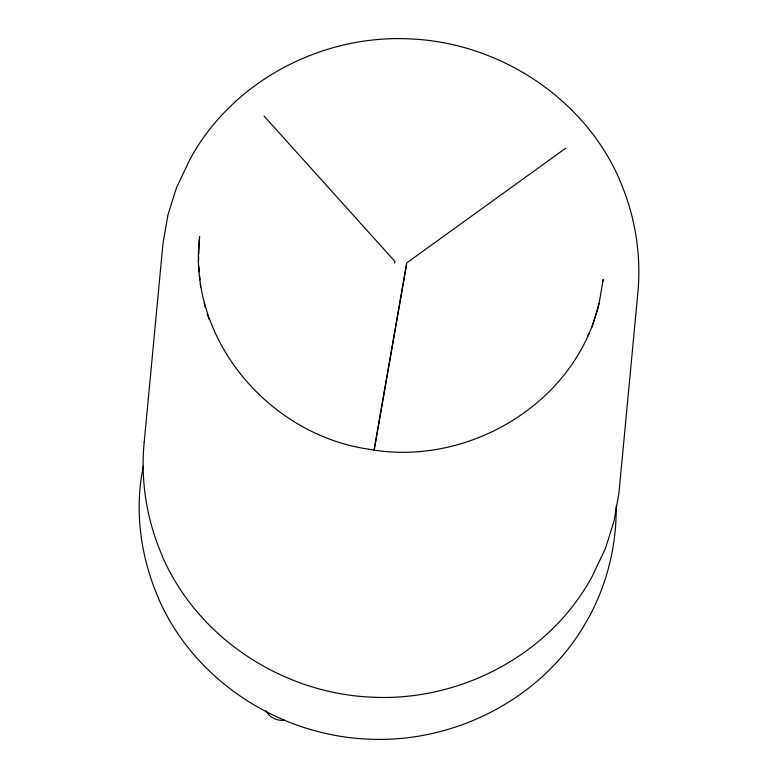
<?xml version="1.0" encoding="UTF-8"?>
<svg xmlns="http://www.w3.org/2000/svg" width="778" height="778" viewBox="0 0 778 778"><rect width="100%" height="100%" fill="white"/><g stroke="black" fill="none" stroke-linecap="round" stroke-linejoin="round"><path stroke-width="1.17" d="M198.439 262.604L198.682 256.808M198.769 254.484L199.606 236.512C187.265 338.576 268.274 434.28 368.043 449.081C467.218 467.773 576.031 403.451 598.972 303.42M616.176 506.157C616.74 544.522 607.404 582.683 589.345 616.526L588.012 618.695C545.611 696.913 456.132 743.632 367.975 739.1C279.467 735.463 194.5 680.692 158.712 598.992L157.837 596.726C140.351 555.648 134.166 509.357 143.502 465.487M394.709 263.12L394.874 261.379L264.053 116.048M602.999 281.169L603.164 279.419L599.011 304.023M374.024 450.268L406.719 262.925L565.81 148.131M374.276 449.626L406.554 264.676M591.854 327.344L598.807 305.171M588.071 335.853L589.539 332.683M284.602 720.214C277.221 721.264 269.373 717.462 265.94 710.781M207.191 314.049L209.204 319.544M204.206 302.807L205.217 307.349M198.75 266.076L199.275 271.853M199.586 275.324L200.004 279.954M200.316 283.425L200.627 286.897M144.183 442.381C140.448 480.639 146.643 519.49 161.805 554.792L162.67 557.058C198.458 638.767 283.435 693.529 371.942 697.166C460.099 701.707 549.569 654.979 591.97 576.77L605.43 548.48L614.027 521.095L618.957 492.853L637.775 293.695C641.51 255.437 635.325 216.585 620.163 181.274L619.288 179.008C583.5 97.308 498.533 42.537 410.025 38.9C321.868 34.368 232.389 81.087 189.988 159.305L176.528 187.586L167.941 214.981L163.01 243.213L144.183 442.381"/></g></svg>
